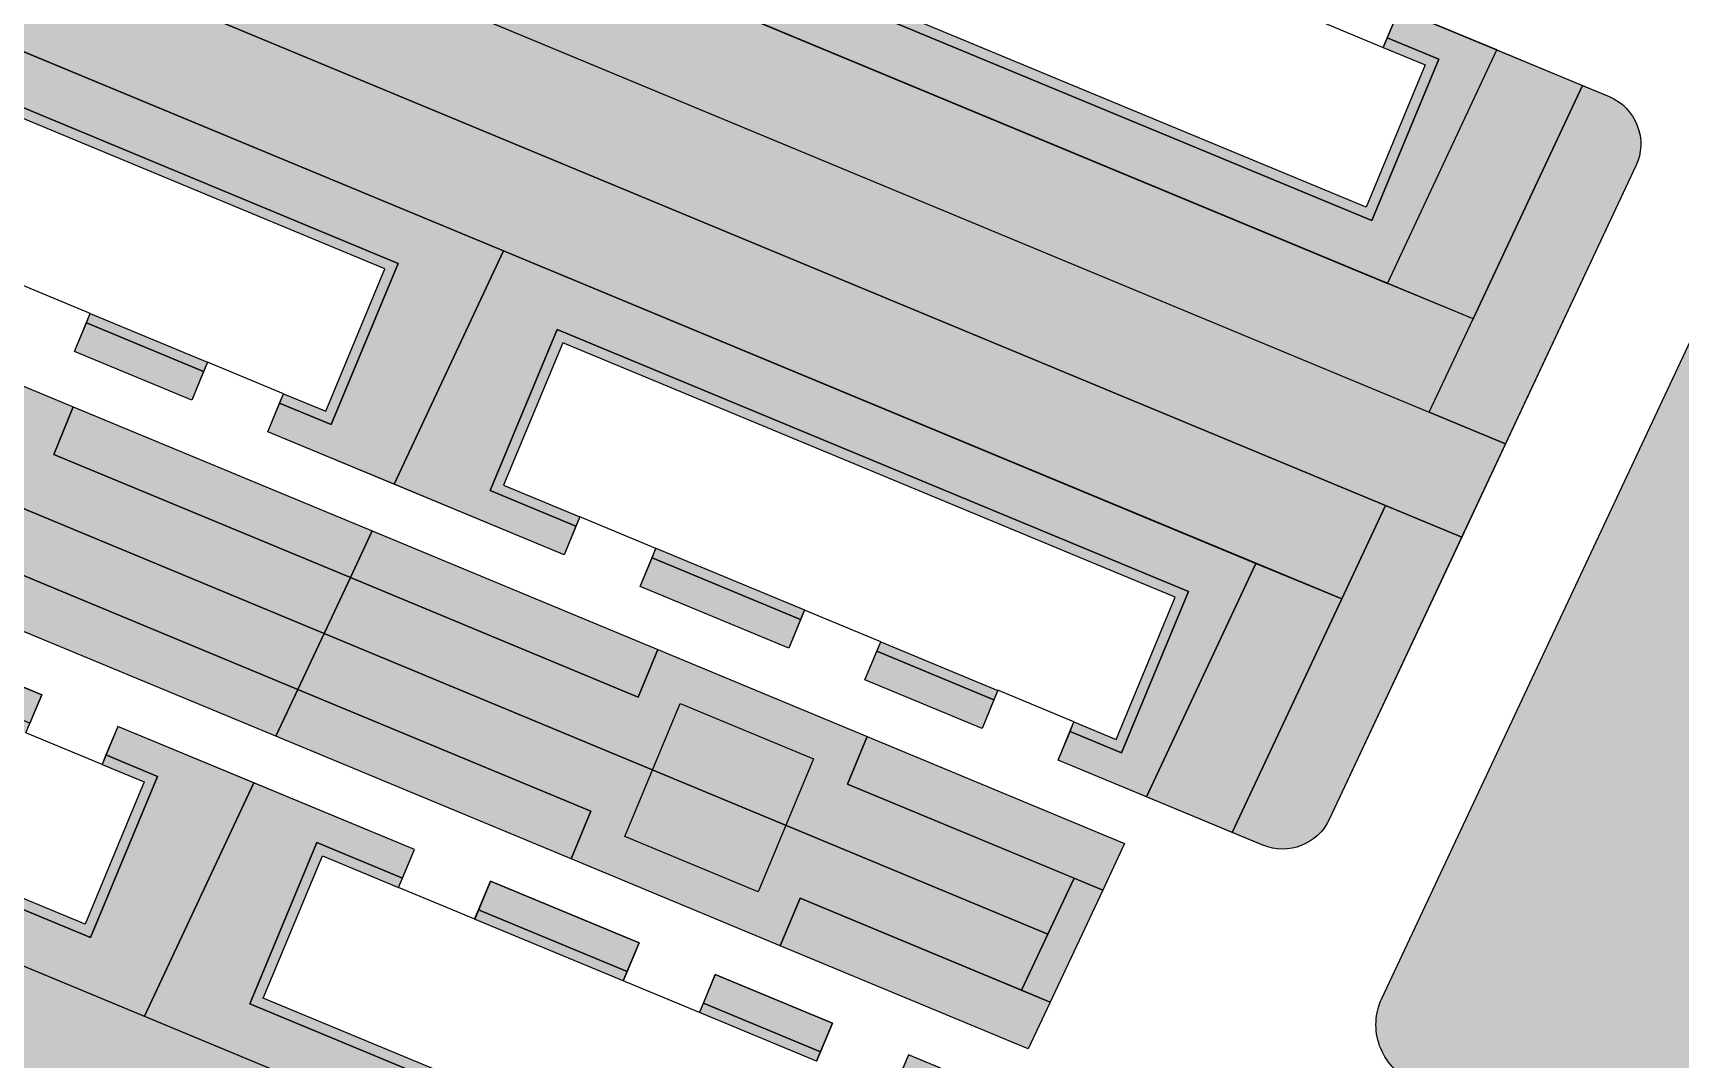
# Model space of a CAD drawing. Header units: millimetres. Extents: x 2240546 to 2245671, y 376439 to 383894.
# Drawn here: x 2244526.6 to 2244686.5, y 380574.9 to 380674.5 of the extents above; entities that cross this region are included whole.
import ezdxf

# ---------------------------------------------------------------- set-up
doc = ezdxf.new("R2010")
doc.units = ezdxf.units.MM
for name, color, linetype, true_color in [('благоустройство_внутридворовые_дороги', 7, 'Continuous', 0x000000), ('благоустройство_внутридворовые_площадки', 7, 'Continuous', 0x000000), ('благоустройство_детская_площадка', 7, 'Continuous', 0x000000), ('благоустройство_зеленые насаждения', 7, 'Continuous', 0x000000), ('благоустройство_озеленение', 7, 'Continuous', 0x000000), ('благоустройство_отмостка', 7, 'Continuous', 0x000000), ('благоустройство_парковка', 7, 'Continuous', 0x000000), ('благоустройство_спорт', 7, 'Continuous', 0x000000)]:
    doc.layers.add(name, color=color, linetype=linetype, true_color=true_color)
for name, color, linetype, transparency in [('благоустройство_штриховка_внутридомовые_площадки', 221, 'Continuous', 0.5), ('благоустройство_штриховка_зеленые насаждения', 90, 'Continuous', 0.5), ('благоустройство_штриховка_озеленение', 105, 'Continuous', 0.5), ('благоустройство_штриховка_отмостка', 160, 'Continuous', 0.5), ('благоустройство_штриховка_парковка', 252, 'Continuous', 0.5), ('благоустройство_штриховка_спорт', 165, 'Continuous', 0.5)]:
    doc.layers.add(name, color=color, linetype=linetype, transparency=transparency)

msp = doc.modelspace()

# ---------------------------------------------------------------- hatches: boundary and pattern name
at = {"layer": 'благоустройство_штриховка_внутридомовые_площадки'}
h = msp.add_hatch(color=256, dxfattribs=at)
h.dxf.hatch_style = 1
h.paths.add_polyline_path([(2244668.688493204, 380672.8282489431), (2244677.00815607, 380669.3718469939), (2244666.379454648, 380646.7158915778), (2244658.059791779, 380650.1722935287)])
h = msp.add_hatch(color=256, dxfattribs=at)
h.dxf.hatch_style = 1
h.paths.add_polyline_path([(2244645.305350076, 380622.9851470263), (2244653.625012942, 380619.5287450771), (2244642.99631152, 380596.8727896598), (2244634.676648655, 380600.3291916091)])
at = {"layer": 'благоустройство_штриховка_зеленые насаждения'}
h = msp.add_hatch(color=256, dxfattribs=at)
h.dxf.hatch_style = 1
h.paths.add_polyline_path([(2244499.432344706, 380705.2453697533), (2244662.127974079, 380637.653509411), (2244666.379454648, 380646.7158915778), (2244503.683825275, 380714.30775192)])
h = msp.add_hatch(color=256, dxfattribs=at)
h.dxf.hatch_style = 1
h.paths.add_polyline_path([(2244490.929383568, 380687.1206054197), (2244495.180864137, 380696.1829875864), (2244657.87649351, 380628.5911272439), (2244653.625012942, 380619.5287450771)])
h = msp.add_hatch(color=256, dxfattribs=at)
h.dxf.hatch_style = 1
h.paths.add_polyline_path([(2244479.267087759, 380641.0710072868), (2244484.368864441, 380651.9458658867), (2244487.142085397, 380650.7937319035), (2244482.040308714, 380639.9188733036)])
h.paths.add_polyline_path([(2244627.651947124, 380592.4189434274), (2244630.425168079, 380591.2668094446), (2244625.323391403, 380580.3919508421), (2244622.550170442, 380581.5440848276)])
h = msp.add_hatch(color=256, dxfattribs=at)
h.dxf.hatch_style = 1
h.paths.add_polyline_path([(2244451.815762332, 380603.7466894854), (2244456.067242901, 380612.8090716521), (2244618.762872277, 380545.2172113084), (2244614.511391709, 380536.1548291416)])
at = {"layer": 'благоустройство_штриховка_озеленение'}
h = msp.add_hatch(color=256, dxfattribs=at)
h.dxf.hatch_style = 1
h.paths.add_polyline_path([(2244487.785608251, 380699.2553448772), (2244492.037088821, 380708.3177270435), (2244662.127974078, 380637.6535094081), (2244669.523229961, 380634.5811521221), (2244665.271749391, 380625.5187699558), (2244657.87649351, 380628.5911272438)])
h = msp.add_hatch(color=256, dxfattribs=at)
h.dxf.hatch_style = 1
h.paths.add_polyline_path([(2244610.078095536, 380693.9288614237), (2244611.230196466, 380696.6992845922), (2244595.660341382, 380703.167777166), (2244585.03163996, 380680.5118217497), (2244658.059791779, 380650.1722935287), (2244668.688493201, 380672.8282489445), (2244659.192759582, 380676.7732492074), (2244658.040805405, 380674.003178933), (2244663.047774949, 380671.9230778369), (2244656.54762623, 380656.2629106294), (2244595.257227868, 380681.7254631158), (2244601.757376587, 380697.3856303248)])
h.paths.add_polyline_path([(2244639.279144377, 380681.7975446325), (2244640.431155959, 380684.5677529492), (2244651.804955916, 380679.842510475), (2244650.652979135, 380677.0723858433)], flags=17)
h.paths.add_polyline_path([(2244617.465921807, 380690.8596545135), (2244618.618000132, 380693.6300233247), (2244633.043352293, 380687.6370142167), (2244631.891318106, 380684.8667515428)], flags=17)
h = msp.add_hatch(color=256, dxfattribs=at)
h.dxf.hatch_style = 1
h.paths.add_polyline_path([(2244502.572548886, 380658.4606623775), (2244501.422468506, 380655.6896089081), (2244488.620345011, 380661.0082480547), (2244499.249046434, 380683.6642034704), (2244572.277198253, 380653.3246752493), (2244561.64849683, 380630.668719833), (2244549.385031746, 380635.7635734717), (2244550.535112126, 380638.5346269417), (2244555.542066363, 380636.4544890005), (2244562.0521016, 380652.1105488995), (2244500.761890613, 380677.573552408), (2244494.251855375, 380661.9174925082)])
h.paths.add_polyline_path([(2244530.623428075, 380643.5580772334), (2244531.773508455, 380646.3291307032), (2244543.147308441, 380641.603888217), (2244541.997228061, 380638.8328347472)], flags=17)
h.paths.add_polyline_path([(2244508.810272191, 380652.6203476326), (2244509.960352571, 380655.391401102), (2244524.38570477, 380649.3983919785), (2244523.23562439, 380646.627338509)], flags=17)
h = msp.add_hatch(color=256, dxfattribs=at)
h.dxf.hatch_style = 1
h.paths.add_polyline_path([(2244579.289946311, 380626.5884379511), (2244578.139865931, 380623.8173844811), (2244561.64849683, 380630.6687198329), (2244572.277198253, 380653.3246752494), (2244645.305350071, 380622.9851470283), (2244634.676648648, 380600.3291916116), (2244626.102429171, 380603.8913490447), (2244627.252509551, 380606.6624025152), (2244632.259463788, 380604.5822645741), (2244638.769499024, 380620.2383244731), (2244577.479288037, 380645.7013279817), (2244570.9692528, 380630.0452680819)])
h.paths.add_polyline_path([(2244585.527669616, 380620.7481232056), (2244586.677749996, 380623.5191766756), (2244601.103102195, 380617.5261675522), (2244599.953021814, 380614.7551140821)], flags=17)
h.paths.add_polyline_path([(2244607.3408255, 380611.6858528065), (2244608.49090588, 380614.4569062769), (2244619.864705866, 380609.7316637907), (2244618.714625485, 380606.9606103203)], flags=17)
h = msp.add_hatch(color=256, dxfattribs=at)
h.dxf.hatch_style = 1
edge = h.paths.add_edge_path()
edge.add_line((2244696.716924777, 380650.1658581368), (2244950.207909072, 380531.244367701))
edge.add_arc((2244947.65959142, 380525.8124180377), 5.999999999865449, -25.13291684944278, 64.86708315425358, ccw=False)
edge.add_line((2244953.091541083, 380523.2641003857), (2244921.874649835, 380456.7227170151))
edge.add_arc((2244916.442700172, 380459.2710346679), 6.000000000071682, 244.86708314975579, 334.8670831435121, ccw=False)
edge.add_line((2244913.89438252, 380453.8390850048), (2244660.403398227, 380572.7605754447))
edge.add_arc((2244662.951715879, 380578.192525108), 5.999999999865449, 154.8670831505572, 244.8670831542536, ccw=False)
edge.add_line((2244657.519766216, 380580.74084276), (2244688.736657462, 380647.2822261265))
edge.add_arc((2244694.168607125, 380644.7339084735), 6.000000000121125, 64.867083150464, 154.8670831425057, ccw=False)
h.paths.add_polyline_path([(2244687.227832193, 380573.4312041536), (2244714.409887149, 380631.3720005614), (2244940.741123116, 380525.1920983914), (2244913.559068159, 380467.2513019837)], flags=16)
h = msp.add_hatch(color=256, dxfattribs=at)
h.dxf.hatch_style = 1
h.paths.add_polyline_path([(2244485.715687318, 380624.3147463901), (2244486.867600232, 380627.0847174426), (2244475.01560719, 380632.0086251196), (2244464.386905767, 380609.3526697027), (2244537.415057586, 380579.0131414816), (2244548.043759008, 380601.6690968979), (2244534.830163348, 380607.1586820576), (2244533.678397187, 380604.3890638992), (2244538.685366731, 380602.3089628031), (2244532.185218012, 380586.6487955956), (2244470.89481965, 380612.111348082), (2244477.394968369, 380627.771515291)])
h.paths.add_polyline_path([(2244514.916736159, 380612.1834295987), (2244516.068559725, 380614.9531857992), (2244527.442359682, 380610.2279433251), (2244526.290570917, 380607.4582708095)], flags=17)
h.paths.add_polyline_path([(2244493.103513589, 380621.2455394797), (2244494.255403898, 380624.0154561749), (2244508.680756059, 380618.0224470667), (2244507.528909888, 380615.2526365091)], flags=17)
h = msp.add_hatch(color=256, dxfattribs=at)
h.dxf.hatch_style = 1
h.paths.add_polyline_path([(2244562.461513162, 380592.4301811558), (2244563.613614093, 380595.200604324), (2244548.043759008, 380601.6690968979), (2244537.415057586, 380579.0131414816), (2244610.443209405, 380548.6736132607), (2244621.071910827, 380571.3295686765), (2244611.576177207, 380575.2745689395), (2244610.424223031, 380572.5044986652), (2244615.431192575, 380570.424397569), (2244608.931043856, 380554.7642303615), (2244547.640645494, 380580.2267828479), (2244554.140794212, 380595.8869500568)])
h.paths.add_polyline_path([(2244591.662562002, 380580.2988643646), (2244592.814573585, 380583.0690726811), (2244604.188373541, 380578.3438302071), (2244603.03639676, 380575.5737055754)], flags=17)
h.paths.add_polyline_path([(2244569.849339433, 380589.3609742456), (2244571.001417757, 380592.1313430569), (2244585.426769919, 380586.1383339486), (2244584.274735732, 380583.3680712749)], flags=17)
at = {"layer": 'благоустройство_штриховка_отмостка'}
h = msp.add_hatch(color=256, dxfattribs=at)
h.dxf.hatch_style = 1
h.paths.add_polyline_path([(2244609.694116925, 380693.005519368), (2244610.078095536, 380693.9288614237), (2244601.757376587, 380697.3856303248), (2244595.257227868, 380681.7254631158), (2244656.54762623, 380656.2629106294), (2244663.047774949, 380671.9230778369), (2244658.040805405, 380674.003178933), (2244657.656826794, 380673.0798368772), (2244661.738356647, 380671.3769214425), (2244656.007510655, 380657.5701594202), (2244596.564068834, 380682.26541019), (2244602.297492161, 380696.078381534)])
h.paths.add_polyline_path([(2244617.079761318, 380689.9310657624), (2244617.465921807, 380690.8596545135), (2244631.891318106, 380684.8667515427), (2244631.507339495, 380683.9434094869)], flags=17)
h.paths.add_polyline_path([(2244638.889764711, 380680.8612148206), (2244639.279144377, 380681.7975446325), (2244650.652979135, 380677.0723858433), (2244650.264330839, 380676.1378147351)], flags=17)
h = msp.add_hatch(color=256, dxfattribs=at)
h.dxf.hatch_style = 1
h.paths.add_polyline_path([(2244502.95587875, 380659.3842739522), (2244502.572548886, 380658.4606623775), (2244494.251855375, 380661.9174925082), (2244500.761890613, 380677.573552408), (2244562.0521016, 380652.1105488995), (2244555.542066363, 380636.4544890005), (2244550.535112126, 380638.5346269417), (2244550.91844199, 380639.4582385163), (2244555.002536694, 380637.7615023479), (2244560.744680374, 380651.5708508599), (2244501.301420282, 380676.2665390606), (2244495.5592766, 380662.4571905479)])
h.paths.add_polyline_path([(2244509.960352571, 380655.391401102), (2244510.345860627, 380656.3202609037), (2244524.773338116, 380650.3323725491), (2244524.38570477, 380649.3983919786)], flags=17)
h.paths.add_polyline_path([(2244531.773508455, 380646.3291307032), (2244532.156838319, 380647.2527422779), (2244543.530638305, 380642.5274997916), (2244543.147308441, 380641.6038882171)], flags=17)
h = msp.add_hatch(color=256, dxfattribs=at)
h.dxf.hatch_style = 1
h.paths.add_polyline_path([(2244579.289946311, 380626.5884379511), (2244570.9692528, 380630.0452680819), (2244577.479288037, 380645.7013279817), (2244638.769499024, 380620.2383244731), (2244632.259463788, 380604.5822645741), (2244627.252509551, 380606.6624025152), (2244627.635839449, 380607.5860140758), (2244631.719934118, 380605.8892779216), (2244637.462077799, 380619.6986264336), (2244578.018817706, 380644.3943146342), (2244572.276674025, 380630.5849661215), (2244579.67436592, 380627.5146752018)])
h.paths.add_polyline_path([(2244586.677749996, 380623.5191766756), (2244587.063258051, 380624.4480364774), (2244601.490735541, 380618.4601481227), (2244601.103102195, 380617.5261675522)], flags=17)
h.paths.add_polyline_path([(2244608.49090588, 380614.4569062768), (2244608.874235744, 380615.3805178515), (2244620.24803573, 380610.6552753653), (2244619.864705866, 380609.7316637908)], flags=17)
h = msp.add_hatch(color=256, dxfattribs=at)
h.dxf.hatch_style = 1
h.paths.add_polyline_path([(2244485.331708706, 380623.3914043343), (2244485.715687318, 380624.3147463901), (2244477.394968369, 380627.771515291), (2244470.89481965, 380612.111348082), (2244532.185218012, 380586.6487955956), (2244538.685366731, 380602.3089628031), (2244533.678397187, 380604.3890638992), (2244533.292756128, 380603.4617242039), (2244537.378525765, 380601.769015729), (2244531.645102437, 380587.9560443864), (2244472.201660616, 380612.6512951562), (2244477.935083943, 380626.4642665002)])
h.paths.add_polyline_path([(2244514.532757547, 380611.2600875429), (2244514.916736159, 380612.1834295987), (2244526.290570917, 380607.4582708095), (2244525.906592305, 380606.5349287537)], flags=17)
h.paths.add_polyline_path([(2244492.719534977, 380620.322197424), (2244493.103513589, 380621.2455394797), (2244507.528909888, 380615.252636509), (2244507.140620511, 380614.3189284831)], flags=17)
h = msp.add_hatch(color=256, dxfattribs=at)
h.dxf.hatch_style = 1
h.paths.add_polyline_path([(2244562.076442963, 380591.5042141904), (2244562.461513162, 380592.4301811558), (2244554.140794212, 380595.8869500568), (2244547.640645494, 380580.2267828479), (2244608.931043856, 380554.7642303615), (2244615.431192575, 380570.424397569), (2244610.424223031, 380572.5044986652), (2244610.038581972, 380571.5771589699), (2244614.124351609, 380569.8844504948), (2244608.390928281, 380556.0714791522), (2244548.94748646, 380580.7667299221), (2244554.680909787, 380594.5797012661)])
h.paths.add_polyline_path([(2244591.662562002, 380580.2988643646), (2244603.03639676, 380575.5737055754), (2244602.652418149, 380574.6503635196), (2244591.278583391, 380579.3755223088)], flags=17)
h.paths.add_polyline_path([(2244569.463178944, 380588.4323854944), (2244569.849339433, 380589.3609742456), (2244584.274735732, 380583.3680712749), (2244583.89075712, 380582.4447292191)], flags=17)
at = {"layer": 'благоустройство_штриховка_парковка'}
h = msp.add_hatch(color=256, dxfattribs=at)
h.dxf.hatch_style = 1
edge = h.paths.add_edge_path()
edge.add_line((2244677.00815607, 380669.3718469939), (2244679.573924924, 380668.3058989365))
edge.add_arc((2244677.655636747, 380663.6885219242), 5.000000000352786, -25.13291684420568, 67.43957012469468, ccw=False)
edge.add_line((2244682.182261467, 380661.5649238809), (2244669.523229961, 380634.5811521221))
edge.add_line((2244669.523229961, 380634.5811521221), (2244662.127974079, 380637.6535094109))
edge.add_line((2244662.127974079, 380637.6535094109), (2244666.379454648, 380646.7158915778))
edge.add_line((2244666.379454648, 380646.7158915778), (2244677.00815607, 380669.3718469939))
h.paths.add_polyline_path([(2244648.667525247, 380691.9746140511), (2244672.939973771, 380681.8906311126), (2244670.814233486, 380677.3594400291), (2244646.749254256, 380687.3572298991)])
h.paths.add_polyline_path([(2244599.911821952, 380712.2301593335), (2244628.351066393, 380700.4150820269), (2244626.432795403, 380695.7976978748), (2244597.786081668, 380707.6989682502)])
h = msp.add_hatch(color=256, dxfattribs=at)
h.dxf.hatch_style = 1
edge = h.paths.add_edge_path()
edge.add_line((2244487.785608251, 380699.2553448773), (2244495.180864137, 380696.1829875865))
edge.add_line((2244495.180864137, 380696.1829875865), (2244490.929383568, 380687.1206054196))
edge.add_line((2244490.929383568, 380687.1206054196), (2244480.300682147, 380664.4646500032))
edge.add_line((2244480.300682147, 380664.4646500032), (2244477.734913289, 380665.5305980626))
edge.add_arc((2244479.653201464, 380670.1479750748), 4.999999999655563, 154.8670831465799, 247.4395701387102, ccw=False)
edge.add_line((2244475.126576745, 380672.2715731183), (2244487.785608251, 380699.2553448773))
h.paths.add_polyline_path([(2244486.494604726, 380656.4770569692), (2244510.18483129, 380646.6349580053), (2244508.303527692, 380642.0022157589), (2244484.368864442, 380651.9458658865)])
h.paths.add_polyline_path([(2244530.501941864, 380638.1942192727), (2244559.522756545, 380626.1375287494), (2244557.39701626, 380621.6063376656), (2244528.620638267, 380633.561477026)])
h = msp.add_hatch(color=256, dxfattribs=at)
h.dxf.hatch_style = 1
h.paths.add_polyline_path([(2244524.105509634, 380622.4428956342), (2244552.295239578, 380610.7314790656), (2244550.169499293, 380606.2002879823), (2244522.224206036, 380617.8101533875)])
h.paths.add_polyline_path([(2244479.267087759, 380641.0710072867), (2244503.788399059, 380630.8836343672), (2244501.907095462, 380626.2508921204), (2244477.141347474, 380636.5398162032)])
edge = h.paths.add_edge_path()
edge.add_line((2244463.71527126, 380636.7033469812), (2244466.695944326, 380635.4650270681))
edge.add_line((2244466.695944326, 380635.4650270681), (2244456.067242901, 380612.8090716521))
edge.add_line((2244456.067242901, 380612.8090716521), (2244451.815762332, 380603.7466894854))
edge.add_line((2244451.815762332, 380603.7466894854), (2244444.420506447, 380606.8190467755))
edge.add_line((2244444.420506447, 380606.8190467755), (2244457.270358365, 380634.209568013))
edge.add_arc((2244461.796983084, 380632.0859699689), 5.000000000088577, 67.43957012936647, 154.8670831428076, ccw=False)
h = msp.add_hatch(color=256, dxfattribs=at)
h.dxf.hatch_style = 1
h.paths.add_polyline_path([(2244559.522756545, 380626.1375287493), (2244587.256605387, 380614.6155078754), (2244585.338334396, 380609.9981237234), (2244557.397016261, 380621.6063376654)])
h.paths.add_polyline_path([(2244607.573064241, 380606.1750398997), (2244632.55090837, 380595.7980005271), (2244630.425168079, 380591.2668094446), (2244605.65479325, 380601.5576557477)])
edge = h.paths.add_edge_path()
edge.add_line((2244642.99631152, 380596.8727896598), (2244653.625012942, 380619.5287450771))
edge.add_line((2244653.625012942, 380619.5287450771), (2244657.87649351, 380628.5911272439))
edge.add_line((2244657.87649351, 380628.5911272439), (2244665.271749391, 380625.5187699558))
edge.add_line((2244665.271749391, 380625.5187699558), (2244652.421897472, 380598.1282487187))
edge.add_arc((2244647.895272753, 380600.2518467627), 5.000000000039133, 247.4395701285988, 334.86708314401534, ccw=False)
edge.add_line((2244645.976984577, 380595.6344697506), (2244642.99631152, 380596.8727896598))
h = msp.add_hatch(color=256, dxfattribs=at)
h.dxf.hatch_style = 1
edge = h.paths.add_edge_path()
edge.add_line((2244629.391573699, 380567.8731667245), (2244631.95734255, 380566.8072186685))
edge.add_arc((2244630.039054374, 380562.1898416565), 4.999999999672958, -25.132916852361518, 67.43957013301468, ccw=False)
edge.add_line((2244634.565679093, 380560.0662436129), (2244621.906647587, 380533.0824718541))
edge.add_line((2244621.906647587, 380533.0824718541), (2244614.511391709, 380536.1548291415))
edge.add_line((2244614.511391709, 380536.1548291415), (2244618.762872277, 380545.2172113084))
edge.add_line((2244618.762872277, 380545.2172113084), (2244629.391573699, 380567.8731667245))
h.paths.add_polyline_path([(2244601.050942874, 380590.4759337829), (2244625.323391403, 380580.3919508421), (2244623.197651112, 380575.8607597617), (2244599.132671883, 380585.8585496309)])
h.paths.add_polyline_path([(2244578.816213029, 380594.2990176069), (2244550.169499293, 380606.2002879819), (2244552.295239578, 380610.7314790656), (2244580.734484019, 380598.9164017587)])
at = {"layer": 'благоустройство_штриховка_спорт'}
h = msp.add_hatch(color=256, dxfattribs=at)
h.dxf.hatch_style = 1
h.paths.add_polyline_path([(2244487.142085397, 380650.7937319035), (2244508.303527692, 380642.0022157589), (2244510.18483129, 380646.6349580053), (2244530.501941864, 380638.1942192727), (2244528.620638267, 380633.561477026), (2244557.39701626, 380621.6063376656), (2244554.846127919, 380616.1689083658), (2244484.591197055, 380645.3563026036)])
h = msp.add_hatch(color=256, dxfattribs=at)
h.dxf.hatch_style = 1
h.paths.add_polyline_path([(2244484.591197055, 380645.3563026035), (2244554.846127919, 380616.1689083657), (2244552.295239578, 380610.7314790658), (2244524.105509634, 380622.4428956342), (2244522.224206036, 380617.8101533875), (2244501.907095462, 380626.2508921204), (2244503.788399059, 380630.8836343672), (2244482.040308714, 380639.9188733036)])
h = msp.add_hatch(color=256, dxfattribs=at)
h.dxf.hatch_style = 1
h.paths.add_polyline_path([(2244557.39701626, 380621.6063376656), (2244585.338334396, 380609.9981237234), (2244587.256605387, 380614.6155078754), (2244607.573064241, 380606.1750398997), (2244605.65479325, 380601.5576557476), (2244627.651947124, 380592.4189434274), (2244625.101058783, 380586.9815141276), (2244554.846127919, 380616.1689083658)])
h = msp.add_hatch(color=256, dxfattribs=at)
h.dxf.hatch_style = 1
h.paths.add_polyline_path([(2244554.846127919, 380616.1689083657), (2244625.101058783, 380586.9815141275), (2244622.550170442, 380581.5440848276), (2244601.050942874, 380590.4759337829), (2244599.132671883, 380585.8585496309), (2244578.816213029, 380594.2990176065), (2244580.734484019, 380598.9164017587), (2244552.295239578, 380610.7314790658)])

# ---------------------------------------------------------------- linework, layer by layer
at = {"layer": 'благоустройство_внутридворовые_дороги'}
msp.add_lwpolyline([(2244650.269000523, 380676.1490437875), (2244657.655164346, 380673.0758392377), (2244659.192759582, 380676.7732492074), (2244679.573924924, 380668.3058989365, -0.4274259742163626), (2244682.182261467, 380661.5649238809), (2244652.421897472, 380598.1282487187, -0.4011234460430451), (2244645.976984577, 380595.6344697506), (2244626.102429171, 380603.8913490447), (2244627.635839416, 380607.5860140899), (2244620.252697525, 380610.6665076955), (2244618.714625485, 380606.9606103203), (2244607.3408255, 380611.6858528065), (2244608.874235744, 380615.3805178515), (2244601.486432059, 380618.449779127), (2244599.953021814, 380614.7551140821), (2244585.527669616, 380620.7481232056), (2244587.061079861, 380624.4427882504), (2244579.673276176, 380627.5120495259), (2244578.139865931, 380623.8173844811), (2244549.385031746, 380635.7635734717), (2244550.91844199, 380639.4582385163), (2244543.530638305, 380642.5274997918), (2244541.997228061, 380638.8328347472), (2244530.623428075, 380643.5580772334), (2244532.156838319, 380647.2527422779), (2244524.769034634, 380650.3220035533)], format="xyb", dxfattribs=at)
msp.add_lwpolyline([(2244482.040308714, 380639.9188733036), (2244487.142085397, 380650.7937319035), (2244508.303527692, 380642.0022157589), (2244510.18483129, 380646.6349580053), (2244530.501941864, 380638.1942192727), (2244528.620638267, 380633.561477026), (2244557.39701626, 380621.6063376656), (2244585.338334396, 380609.9981237234), (2244587.256605387, 380614.6155078754), (2244607.573064241, 380606.1750398997), (2244605.65479325, 380601.5576557476), (2244627.651947124, 380592.4189434274), (2244622.550170442, 380581.5440848276), (2244601.050942874, 380590.4759337829), (2244599.132671883, 380585.8585496309), (2244578.816213029, 380594.2990176065), (2244580.734484019, 380598.9164017587), (2244552.295239578, 380610.7314790658), (2244524.105509634, 380622.4428956342), (2244522.224206036, 380617.8101533875), (2244501.907095462, 380626.2508921204), (2244503.788399059, 380630.8836343672)], close=True, dxfattribs=at)
msp.add_lwpolyline([(2244696.716924777, 380650.1658581368), (2244950.207909072, 380531.244367701, -0.4142135623720268), (2244953.091541083, 380523.2641003857), (2244921.874649835, 380456.7227170151, -0.4142135623426187), (2244913.89438252, 380453.8390850048), (2244660.403398227, 380572.7605754447, -0.4142135623720268), (2244657.519766216, 380580.74084276), (2244688.736657462, 380647.2822261265, -0.4142135623292211)], format="xyb", close=True, dxfattribs=at)
for points in [[(2244602.652418149, 380574.6503635196), (2244604.188373541, 380578.3438302071), (2244592.814573585, 380583.0690726811), (2244591.278583391, 380579.3755223088), (2244583.89075712, 380582.4447292191), (2244585.426769919, 380586.1383339486), (2244571.001417757, 380592.1313430567), (2244569.465360821, 380588.4376321897), (2244562.077534551, 380591.5068391), (2244563.613614092, 380595.2006043243), (2244534.830163348, 380607.1586820576), (2244533.294418576, 380603.4657218434), (2244525.906592305, 380606.5349287537), (2244527.442359682, 380610.2279433251), (2244516.068559725, 380614.9531857992)], [(2244631.95734255, 380566.8072186685), (2244611.576177207, 380575.2745689395), (2244610.04024442, 380571.5811566093)]]:
    msp.add_lwpolyline(points, dxfattribs=at)
at = {"layer": 'благоустройство_внутридворовые_площадки'}
for points in [[(2244668.688493204, 380672.8282489431), (2244677.00815607, 380669.3718469939), (2244666.379454648, 380646.7158915778), (2244658.059791779, 380650.1722935287)], [(2244645.305350076, 380622.9851470263), (2244653.625012942, 380619.5287450771), (2244642.99631152, 380596.8727896598), (2244634.676648655, 380600.3291916091)]]:
    msp.add_lwpolyline(points, close=True, dxfattribs=at)
at = {"layer": 'благоустройство_детская_площадка'}
msp.add_lwpolyline([(2244589.415890093, 380609.3869700598), (2244602.344545728, 380604.0157631665), (2244596.973338835, 380591.0871075323), (2244584.0446832, 380596.4583144255)], close=True, dxfattribs=at)
at = {"layer": 'благоустройство_зеленые насаждения'}
for points in [[(2244499.432344706, 380705.2453697533), (2244662.127974079, 380637.653509411), (2244666.379454648, 380646.7158915778), (2244503.683825275, 380714.30775192)], [(2244490.929383568, 380687.1206054197), (2244495.180864137, 380696.1829875864), (2244657.87649351, 380628.5911272439), (2244653.625012942, 380619.5287450771)], [(2244451.815762332, 380603.7466894854), (2244456.067242901, 380612.8090716521), (2244618.762872277, 380545.2172113084), (2244614.511391709, 380536.1548291416)], [(2244627.651947124, 380592.4189434274), (2244630.425168079, 380591.2668094446), (2244625.323391403, 380580.3919508421), (2244622.550170442, 380581.5440848276)]]:
    msp.add_lwpolyline(points, close=True, dxfattribs=at)
at = {"layer": 'благоустройство_озеленение'}
for points in [[(2244487.785608251, 380699.2553448772), (2244492.037088821, 380708.3177270435), (2244662.127974078, 380637.6535094081), (2244669.523229961, 380634.5811521221), (2244665.271749391, 380625.5187699558), (2244657.87649351, 380628.5911272438)], [(2244610.078095536, 380693.9288614237), (2244611.230196466, 380696.6992845922), (2244595.660341382, 380703.167777166), (2244585.03163996, 380680.5118217497), (2244658.059791779, 380650.1722935287), (2244668.688493201, 380672.8282489445), (2244659.192759582, 380676.7732492074), (2244658.040805405, 380674.003178933), (2244663.047774949, 380671.9230778369), (2244656.54762623, 380656.2629106294), (2244595.257227868, 380681.7254631158), (2244601.757376587, 380697.3856303248)], [(2244502.572548886, 380658.4606623775), (2244501.422468506, 380655.6896089081), (2244488.620345011, 380661.0082480547), (2244499.249046434, 380683.6642034704), (2244572.277198253, 380653.3246752493), (2244561.64849683, 380630.668719833), (2244549.385031746, 380635.7635734717), (2244550.535112126, 380638.5346269417), (2244555.542066363, 380636.4544890005), (2244562.0521016, 380652.1105488995), (2244500.761890613, 380677.573552408), (2244494.251855375, 380661.9174925082)], [(2244579.289946311, 380626.5884379511), (2244578.139865931, 380623.8173844811), (2244561.64849683, 380630.6687198329), (2244572.277198253, 380653.3246752494), (2244645.305350071, 380622.9851470283), (2244634.676648648, 380600.3291916116), (2244626.102429171, 380603.8913490447), (2244627.252509551, 380606.6624025152), (2244632.259463788, 380604.5822645741), (2244638.769499024, 380620.2383244731), (2244577.479288037, 380645.7013279817), (2244570.9692528, 380630.0452680819)], [(2244530.623428075, 380643.5580772334), (2244531.773508455, 380646.3291307032), (2244543.147308441, 380641.603888217), (2244541.997228061, 380638.8328347472)], [(2244485.715687318, 380624.3147463901), (2244486.867600232, 380627.0847174426), (2244475.01560719, 380632.0086251196), (2244464.386905767, 380609.3526697027), (2244537.415057586, 380579.0131414816), (2244548.043759008, 380601.6690968979), (2244534.830163348, 380607.1586820576), (2244533.678397187, 380604.3890638992), (2244538.685366731, 380602.3089628031), (2244532.185218012, 380586.6487955956), (2244470.89481965, 380612.111348082), (2244477.394968369, 380627.771515291)], [(2244585.527669616, 380620.7481232056), (2244586.677749996, 380623.5191766756), (2244601.103102195, 380617.5261675522), (2244599.953021814, 380614.7551140821)], [(2244514.916736159, 380612.1834295987), (2244516.068559725, 380614.9531857992), (2244527.442359682, 380610.2279433251), (2244526.290570917, 380607.4582708095)], [(2244607.3408255, 380611.6858528065), (2244608.49090588, 380614.4569062769), (2244619.864705866, 380609.7316637907), (2244618.714625485, 380606.9606103203)], [(2244562.461513162, 380592.4301811558), (2244563.613614093, 380595.200604324), (2244548.043759008, 380601.6690968979), (2244537.415057586, 380579.0131414816), (2244610.443209405, 380548.6736132607), (2244621.071910827, 380571.3295686765), (2244611.576177207, 380575.2745689395), (2244610.424223031, 380572.5044986652), (2244615.431192575, 380570.424397569), (2244608.931043856, 380554.7642303615), (2244547.640645494, 380580.2267828479), (2244554.140794212, 380595.8869500568)], [(2244569.849339433, 380589.3609742456), (2244571.001417757, 380592.1313430569), (2244585.426769919, 380586.1383339486), (2244584.274735732, 380583.3680712749)], [(2244591.662562002, 380580.2988643646), (2244592.814573585, 380583.0690726811), (2244604.188373541, 380578.3438302071), (2244603.03639676, 380575.5737055754)]]:
    msp.add_lwpolyline(points, close=True, dxfattribs=at)
msp.add_lwpolyline([(2244696.716924777, 380650.1658581368), (2244950.207909072, 380531.244367701, -0.4142135623720268), (2244953.091541083, 380523.2641003857), (2244921.874649835, 380456.7227170151, -0.4142135623426187), (2244913.89438252, 380453.8390850048), (2244660.403398227, 380572.7605754447, -0.4142135623720268), (2244657.519766216, 380580.74084276), (2244688.736657462, 380647.2822261265, -0.4142135623292211)], format="xyb", close=True, dxfattribs=at)
at = {"layer": 'благоустройство_отмостка'}
for points in [[(2244609.694116925, 380693.005519368), (2244610.078095536, 380693.9288614237), (2244601.757376587, 380697.3856303248), (2244595.257227868, 380681.7254631158), (2244656.54762623, 380656.2629106294), (2244663.047774949, 380671.9230778369), (2244658.040805405, 380674.003178933), (2244657.656826794, 380673.0798368772), (2244661.738356647, 380671.3769214425), (2244656.007510655, 380657.5701594202), (2244596.564068834, 380682.26541019), (2244602.297492161, 380696.078381534)], [(2244502.95587875, 380659.3842739522), (2244502.572548886, 380658.4606623775), (2244494.251855375, 380661.9174925082), (2244500.761890613, 380677.573552408), (2244562.0521016, 380652.1105488995), (2244555.542066363, 380636.4544890005), (2244550.535112126, 380638.5346269417), (2244550.91844199, 380639.4582385163), (2244555.002536694, 380637.7615023479), (2244560.744680374, 380651.5708508599), (2244501.301420282, 380676.2665390606), (2244495.5592766, 380662.4571905479)], [(2244531.773508455, 380646.3291307032), (2244532.156838319, 380647.2527422779), (2244543.530638305, 380642.5274997916), (2244543.147308441, 380641.6038882171)], [(2244579.289946311, 380626.5884379511), (2244570.9692528, 380630.0452680819), (2244577.479288037, 380645.7013279817), (2244638.769499024, 380620.2383244731), (2244632.259463788, 380604.5822645741), (2244627.252509551, 380606.6624025152), (2244627.635839449, 380607.5860140758), (2244631.719934118, 380605.8892779216), (2244637.462077799, 380619.6986264336), (2244578.018817706, 380644.3943146342), (2244572.276674025, 380630.5849661215), (2244579.67436592, 380627.5146752018)], [(2244485.331708706, 380623.3914043343), (2244485.715687318, 380624.3147463901), (2244477.394968369, 380627.771515291), (2244470.89481965, 380612.111348082), (2244532.185218012, 380586.6487955956), (2244538.685366731, 380602.3089628031), (2244533.678397187, 380604.3890638992), (2244533.292756128, 380603.4617242039), (2244537.378525765, 380601.769015729), (2244531.645102437, 380587.9560443864), (2244472.201660616, 380612.6512951562), (2244477.935083943, 380626.4642665002)], [(2244586.677749996, 380623.5191766756), (2244587.063258051, 380624.4480364774), (2244601.490735541, 380618.4601481227), (2244601.103102195, 380617.5261675522)], [(2244608.49090588, 380614.4569062768), (2244608.874235744, 380615.3805178515), (2244620.24803573, 380610.6552753653), (2244619.864705866, 380609.7316637908)], [(2244562.076442963, 380591.5042141904), (2244562.461513162, 380592.4301811558), (2244554.140794212, 380595.8869500568), (2244547.640645494, 380580.2267828479), (2244608.931043856, 380554.7642303615), (2244615.431192575, 380570.424397569), (2244610.424223031, 380572.5044986652), (2244610.038581972, 380571.5771589699), (2244614.124351609, 380569.8844504948), (2244608.390928281, 380556.0714791522), (2244548.94748646, 380580.7667299221), (2244554.680909787, 380594.5797012661)], [(2244569.463178944, 380588.4323854944), (2244569.849339433, 380589.3609742456), (2244584.274735732, 380583.3680712749), (2244583.89075712, 380582.4447292191)], [(2244591.662562002, 380580.2988643646), (2244603.03639676, 380575.5737055754), (2244602.652418149, 380574.6503635196), (2244591.278583391, 380579.3755223088)]]:
    msp.add_lwpolyline(points, close=True, dxfattribs=at)
at = {"layer": 'благоустройство_парковка'}
for points in [[(2244677.00815607, 380669.3718469939), (2244679.573924924, 380668.3058989365, -0.4274259741954459), (2244682.182261467, 380661.5649238809), (2244669.523229961, 380634.5811521221), (2244662.127974079, 380637.6535094109), (2244666.379454648, 380646.7158915778)], [(2244642.99631152, 380596.8727896598), (2244653.625012942, 380619.5287450771), (2244657.87649351, 380628.5911272439), (2244665.271749391, 380625.5187699558), (2244652.421897472, 380598.1282487187, -0.4011234460448289), (2244645.976984577, 380595.6344697506)]]:
    msp.add_lwpolyline(points, format="xyb", close=True, dxfattribs=at)
for points in [[(2244530.501941864, 380638.1942192727), (2244559.522756545, 380626.1375287494), (2244557.39701626, 380621.6063376656), (2244528.620638267, 380633.561477026)], [(2244559.522756545, 380626.1375287493), (2244587.256605387, 380614.6155078754), (2244585.338334396, 380609.9981237234), (2244557.397016261, 380621.6063376654)], [(2244524.105509634, 380622.4428956342), (2244552.295239578, 380610.7314790656), (2244550.169499293, 380606.2002879823), (2244522.224206036, 380617.8101533875)], [(2244578.816213029, 380594.2990176069), (2244550.169499293, 380606.2002879819), (2244552.295239578, 380610.7314790656), (2244580.734484019, 380598.9164017587)], [(2244607.573064241, 380606.1750398997), (2244632.55090837, 380595.7980005271), (2244630.425168079, 380591.2668094446), (2244605.65479325, 380601.5576557477)], [(2244601.050942874, 380590.4759337829), (2244625.323391403, 380580.3919508421), (2244623.197651112, 380575.8607597617), (2244599.132671883, 380585.8585496309)]]:
    msp.add_lwpolyline(points, close=True, dxfattribs=at)
at = {"layer": 'благоустройство_спорт'}
for points in [[(2244487.142085397, 380650.7937319035), (2244508.303527692, 380642.0022157589), (2244510.18483129, 380646.6349580053), (2244530.501941864, 380638.1942192727), (2244528.620638267, 380633.561477026), (2244557.39701626, 380621.6063376656), (2244554.846127919, 380616.1689083658), (2244484.591197055, 380645.3563026036)], [(2244484.591197055, 380645.3563026035), (2244554.846127919, 380616.1689083657), (2244552.295239578, 380610.7314790658), (2244524.105509634, 380622.4428956342), (2244522.224206036, 380617.8101533875), (2244501.907095462, 380626.2508921204), (2244503.788399059, 380630.8836343672), (2244482.040308714, 380639.9188733036)], [(2244557.39701626, 380621.6063376656), (2244585.338334396, 380609.9981237234), (2244587.256605387, 380614.6155078754), (2244607.573064241, 380606.1750398997), (2244605.65479325, 380601.5576557476), (2244627.651947124, 380592.4189434274), (2244625.101058783, 380586.9815141276), (2244554.846127919, 380616.1689083658)], [(2244554.846127919, 380616.1689083657), (2244625.101058783, 380586.9815141275), (2244622.550170442, 380581.5440848276), (2244601.050942874, 380590.4759337829), (2244599.132671883, 380585.8585496309), (2244578.816213029, 380594.2990176065), (2244580.734484019, 380598.9164017587), (2244552.295239578, 380610.7314790658)]]:
    msp.add_lwpolyline(points, close=True, dxfattribs=at)

doc.saveas('drawing.dxf')
